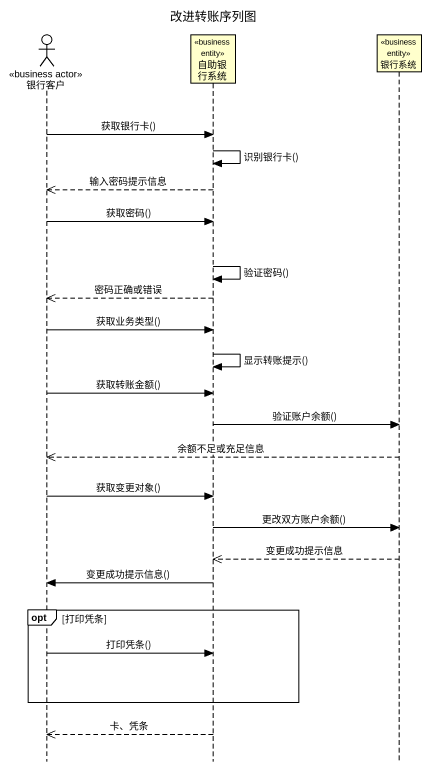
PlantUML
@startuml
title 改进转账序列图
hide footbox
actor 银行客户 <<business actor>>
participant 自助银行系统 <<business entity>>
participant 银行系统 <<business entity>>

银行客户 -> 自助银行系统 : 获取银行卡()
自助银行系统 -> 自助银行系统 : 识别银行卡()
自助银行系统 -->> 银行客户 : 输入密码提示信息
银行客户 -> 自助银行系统 : 获取密码()
自助银行系统 -> 自助银行系统 : 验证密码()
自助银行系统 -->> 银行客户 : 密码正确或错误
银行客户 -> 自助银行系统 : 获取业务类型()
自助银行系统 -> 自助银行系统 : 显示转账提示()
银行客户 -> 自助银行系统 : 获取转账金额()
自助银行系统 -> 银行系统 : 验证账户余额()
银行系统 -->> 银行客户 : 余额不足或充足信息
银行客户 -> 自助银行系统 : 获取变更对象()
自助银行系统 -> 银行系统 : 更改双方账户余额()
银行系统 -->> 自助银行系统 : 变更成功提示信息
自助银行系统 -> 银行客户 : 变更成功提示信息()
opt 打印凭条
  银行客户 -> 自助银行系统 : 打印凭条()
end
自助银行系统 -->> 银行客户 : 卡、凭条
@enduml
